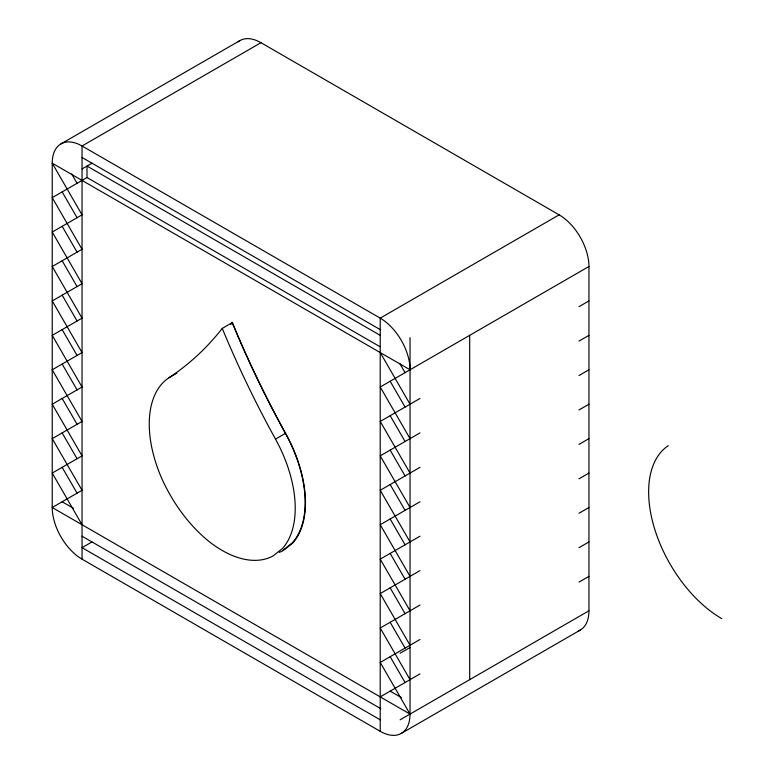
<?xml version="1.0" encoding="UTF-8"?>
<svg xmlns="http://www.w3.org/2000/svg" width="774" height="774" viewBox="0 0 774 774"><rect width="100%" height="100%" fill="white"/><g stroke="black" fill="none" stroke-linecap="round" stroke-linejoin="round"><path stroke-width="1.16" d="M222.264 328.399L218.462 333.12A641.433 370.34 60 0 1 168.964 377.731A103.416 59.714 60 0 0 162.153 479.367C172.912 502.752 188.15 524.192 208.013 540.697A103.426 59.714 60 0 0 273.212 555.848L282.317 548.621A103.426 59.714 60 0 0 275.505 439.119A641.927 370.62 60 0 1 226.008 337.348L222.264 328.399L232.21 322.661M230.942 324.229L232.326 322.516A641.927 370.62 60 0 0 285.751 433.682A103.426 59.714 60 0 1 292.562 543.184L283.458 550.411A103.426 59.714 60 0 1 279.269 552.375M283.149 550.111L292.253 542.884A103.435 59.714 60 0 0 285.442 433.372A641.927 370.62 60 0 1 235.944 331.611L232.016 322.207A641.433 370.34 60 0 1 230.72 323.842M60.962 143.896L239.863 40.606M578.294 631.023A42.173 24.342 60 0 0 588.946 610.802L588.946 266.488A42.173 24.342 60 0 0 559.128 214.843L260.954 42.696L82.044 145.986A42.173 24.342 60 0 0 52.226 163.198L52.226 507.512A42.173 24.342 60 0 0 82.044 559.157L380.218 731.304A42.173 24.342 60 0 0 410.036 714.092L410.036 337.638M82.044 168.935L91.98 163.198M379.957 335.2L87.017 166.071L87.017 177.546L52.226 197.631L82.044 249.276L52.226 266.498L82.044 318.143L52.226 335.355L82.044 387L52.226 404.212L82.044 455.867L52.226 473.078L82.044 524.724M168.964 377.731L176.917 373.145M559.128 214.843L380.218 318.133L82.044 145.986L82.044 559.157M91.98 541.935L82.044 547.673L380.218 719.83M275.505 439.119L285.442 433.372M588.946 266.488L380.218 387L410.036 438.645M419.982 398.475L380.218 421.433L410.036 473.078M579.01 306.659L588.946 300.922M419.982 432.908L380.218 455.857L410.036 507.502M579.01 341.092L588.946 335.355M419.982 467.332L380.218 490.29L410.036 541.935M579.01 375.525L588.946 369.788M419.982 501.765L380.218 524.724L410.036 576.369M579.01 409.949L588.946 404.212M419.982 536.198L380.218 559.147L410.036 610.802M579.01 444.382L588.946 438.645M419.982 570.631L380.218 593.581L410.036 645.226M579.01 478.816L588.946 473.078M419.982 605.055L380.218 628.014L410.036 679.659M579.01 513.249L588.946 507.502M419.982 639.488L380.218 662.447L410.036 714.092L52.226 507.512L82.044 490.29L52.226 438.645L82.044 421.433L52.226 369.788L82.044 352.567L52.226 300.922L82.044 283.71L52.226 232.065L82.044 214.843L52.226 163.198L410.036 369.779A42.173 24.342 60 0 0 380.218 318.133L380.218 731.304M579.01 547.673L588.946 541.935M400.1 653.256L410.036 647.519M380.218 696.871L419.982 673.922M579.01 582.106L588.946 576.369M400.1 719.83L588.946 610.802M401.309 733.394L580.21 630.104M82.044 157.461L380.74 329.918M87.017 177.546L379.957 346.675M62.162 501.775L73.472 508.295M390.164 691.134L401.474 697.664M82.044 536.198L380.74 708.655M399.703 363.354L405.073 372.652M380.218 352.567L410.036 404.212M390.164 381.263L405.073 407.085M390.164 415.686L405.073 441.509M390.164 450.12L405.073 475.942M390.164 484.553L405.073 510.376M390.164 518.986L405.073 544.809M390.164 553.41L405.073 579.233M390.164 587.843L405.073 613.666M390.164 622.277L405.073 648.099M390.164 656.71L405.073 682.533M71.701 173.986L77.071 183.283M62.162 191.894L77.071 217.717M62.162 226.327L77.071 252.15M62.162 260.751L77.071 286.574M62.162 295.184L77.071 321.007M62.162 329.618L77.071 355.44M62.162 364.051L77.071 389.873M62.162 398.475L77.071 424.297M62.162 432.908L77.071 458.73M62.162 467.341L77.071 493.164M469.673 335.355L469.673 679.659M238.111 41.806A42.173 24.342 60 0 1 260.954 42.696M721.774 618.629A103.435 59.714 60 0 1 654.688 529.068A103.435 59.714 60 0 1 668.349 445.65"/></g></svg>
